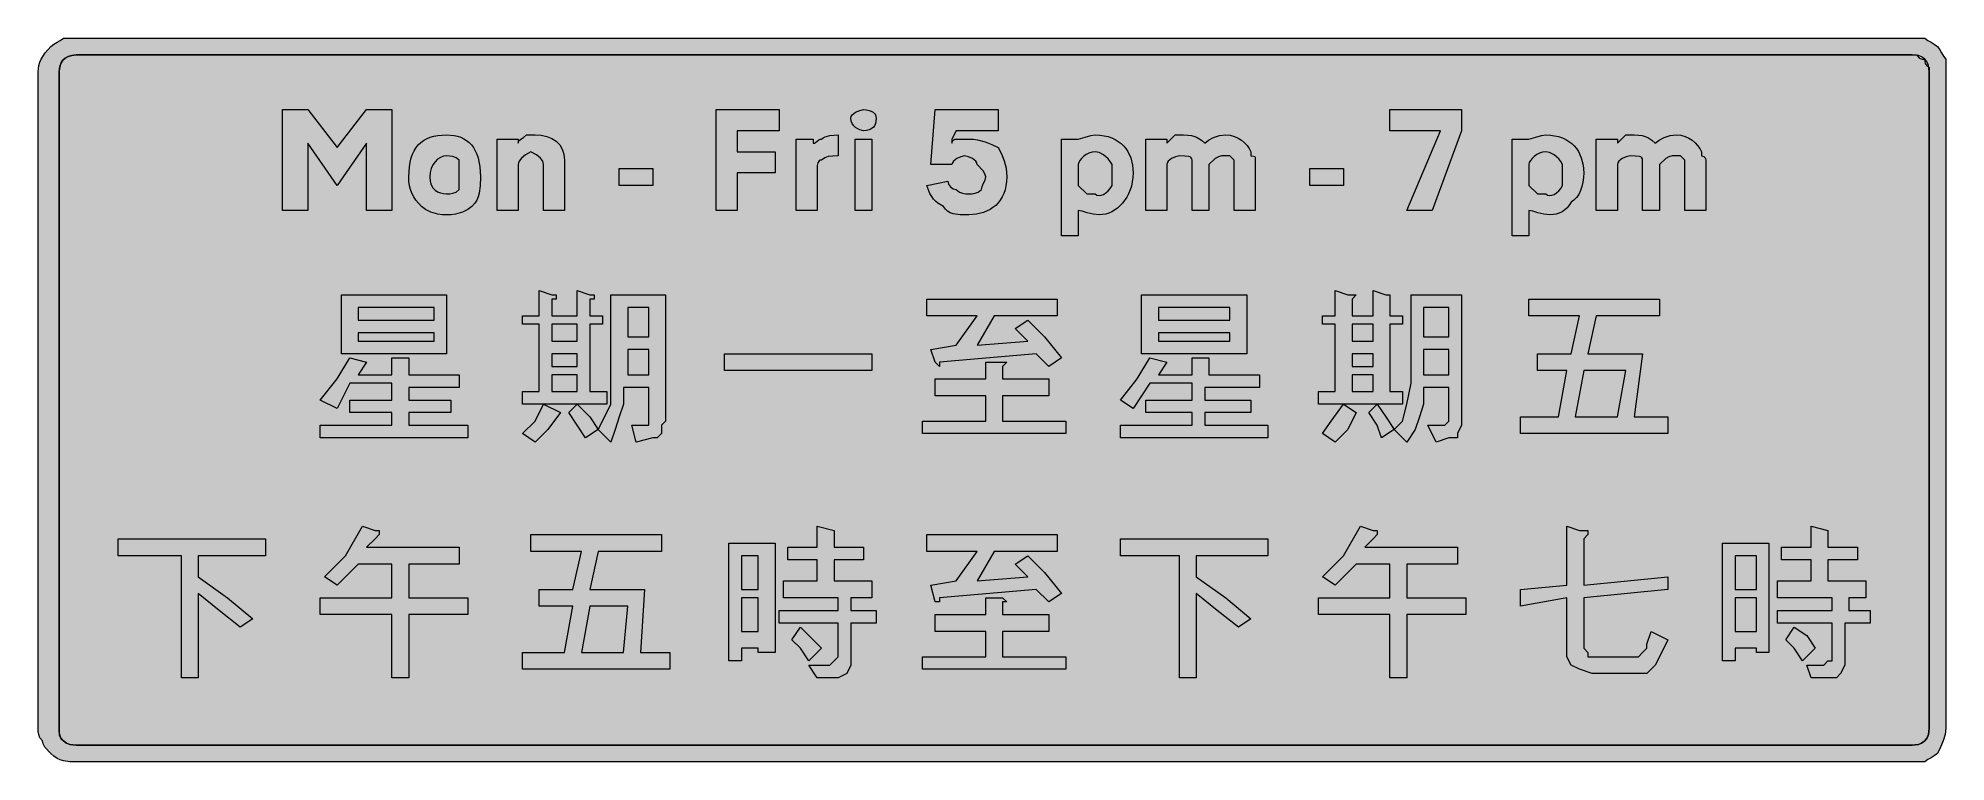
# Model space of a CAD drawing. Header units: metres. Extents: x 11 to 555, y 28 to 234.
import ezdxf

# ---------------------------------------------------------------- set-up
doc = ezdxf.new("R2010")
doc.units = ezdxf.units.M
for name, color, linetype, true_color in [('FILL_BLACK_000000', 7, 'Continuous', 0x000000), ('FILL_WHITE_FFFFFF', 7, 'Continuous', 0xffffff), ('STROKE_BLACK_000000', 7, 'Continuous', 0x000000)]:
    doc.layers.add(name, color=color, linetype=linetype, true_color=true_color)

msp = doc.modelspace()

# ---------------------------------------------------------------- hatches: boundary and pattern name
at = {"layer": 'FILL_BLACK_000000', "true_color": 0x000000}
h = msp.add_hatch(color=7, dxfattribs=at)
h.dxf.hatch_style = 1
h.paths.add_polyline_path([(548.67, 234), (549.57, 233.29), (550.47, 232.8), (551.37, 232.31), (552.27, 231.6), (552.98, 230.7), (553.47, 229.8), (553.96, 228.9), (554.67, 228), (554.67, 224.4), (554.67, 37.2), (554.46, 35.4), (553.92, 33.6), (553.15, 31.8), (552.27, 30), (551.37, 29.29), (550.47, 28.8), (549.57, 28.31), (548.67, 27.6), (545.07, 27.6), (21.87, 27.6), (20.07, 27.64), (18.27, 27.9), (17.37, 28.19), (16.47, 28.61), (15.57, 29.21), (14.67, 30), (13.02, 31.8), (12.48, 32.7), (12.27, 33.6), (11.58, 34.5), (11.22, 35.4), (11.09, 36.3), (11.07, 37.2), (11.07, 224.4), (11.13, 225.3), (11.3, 226.2), (11.58, 227.1), (11.97, 228), (13.1, 229.8), (14.67, 231.6), (15.57, 232.31), (16.47, 232.8), (17.37, 233.29), (18.27, 234), (21.87, 234), (545.07, 234), (548.67, 234)])
h.paths.add_polyline_path([(19.6, 228.79), (18.77, 228.31), (18.12, 227.7), (17.64, 226.97), (17.31, 226.16), (17.13, 225.3), (17.07, 224.4), (17.07, 37.2), (17.07, 36), (17.09, 35.29), (17.22, 34.8), (17.58, 34.31), (18.27, 33.6), (19.17, 32.91), (20.07, 32.55), (20.97, 32.42), (21.87, 32.4), (545.07, 32.4), (545.97, 32.42), (546.87, 32.55), (547.77, 32.91), (548.67, 33.6), (549.36, 34.5), (549.72, 35.4), (549.85, 36.3), (549.87, 37.2), (549.87, 224.4), (549.85, 225.3), (549.72, 226.2), (549.36, 227.1), (548.67, 228), (547.77, 228.69), (546.87, 229.05), (545.97, 229.18), (545.07, 229.2), (21.87, 229.2), (20.63, 229.09), (19.6, 228.79)], flags=16)
h = msp.add_hatch(color=7, dxfattribs=at)
h.dxf.hatch_style = 1
h.paths.add_polyline_path([(87.87, 204), (87.87, 184.8), (80.67, 184.8), (80.67, 213.6), (87.87, 213.6), (96.27, 202.8), (104.67, 213.6), (111.87, 213.6), (111.87, 184.8), (104.67, 184.8), (104.67, 204), (96.27, 192), (87.87, 204)])
h = msp.add_hatch(color=7, dxfattribs=at)
h.dxf.hatch_style = 1
h.paths.add_polyline_path([(210.27, 184.8), (204.27, 184.8), (204.27, 213.6), (222.27, 213.6), (222.27, 207.6), (210.27, 207.6), (210.27, 201.6), (221.07, 201.6), (221.07, 195.6), (210.27, 195.6), (210.27, 184.8)])
h = msp.add_hatch(color=7, dxfattribs=at)
h.dxf.hatch_style = 1
h.paths.add_polyline_path([(249.81, 210.36), (249.65, 209.63), (249.36, 209.01), (248.97, 208.5), (248.46, 208.11), (247.85, 207.83), (247.11, 207.66), (246.27, 207.6), (245.2, 207.83), (244.6, 208.11), (244.02, 208.5), (243.49, 209.01), (243.06, 209.63), (242.78, 210.36), (242.67, 211.2), (242.78, 211.65), (243.06, 212.08), (244.02, 212.85), (245.2, 213.39), (246.27, 213.6), (247.11, 213.55), (247.85, 213.39), (248.46, 213.16), (248.97, 212.85), (249.36, 212.49), (249.65, 212.08), (249.81, 211.65), (249.87, 211.2), (249.81, 210.36)])
h = msp.add_hatch(color=7, dxfattribs=at)
h.dxf.hatch_style = 1
h.paths.add_polyline_path([(277.17, 189.62), (278.07, 189.75), (278.97, 190.11), (279.87, 190.8), (280.06, 191.7), (280.47, 192.6), (280.88, 193.5), (281.07, 194.4), (280.86, 195.3), (280.32, 196.2), (278.67, 198), (278.56, 198.45), (278.28, 198.88), (277.32, 199.65), (276.14, 200.19), (275.07, 200.4), (274, 200.19), (272.82, 199.65), (271.86, 198.88), (271.58, 198.45), (271.47, 198), (265.47, 198), (266.67, 213.6), (284.67, 213.6), (284.67, 207.6), (272.67, 207.6), (271.47, 205.2), (271.47, 204), (271.62, 204.6), (271.98, 205.01), (272.27, 205.15), (272.67, 205.2), (273.87, 205.2), (276.27, 205.2), (277.57, 205.15), (278.76, 204.99), (280.92, 204.45), (282.85, 203.68), (284.67, 202.8), (285.55, 200.98), (286.32, 199.05), (286.86, 196.89), (287.02, 195.7), (287.07, 194.4), (287.01, 193.09), (286.85, 191.87), (286.59, 190.73), (286.23, 189.68), (285.77, 188.7), (285.23, 187.82), (284.62, 187.02), (283.92, 186.3), (283.15, 185.67), (282.32, 185.12), (280.49, 184.28), (278.46, 183.77), (276.27, 183.6), (273.8, 183.64), (271.77, 183.9), (270.93, 184.19), (270.2, 184.61), (269.58, 185.21), (269.07, 186), (267.48, 186.94), (266.81, 187.48), (266.22, 188.1), (265.68, 188.84), (265.19, 189.71), (264.27, 192), (270.27, 193.2), (270.48, 192.32), (271.02, 191.55), (271.79, 191.01), (272.67, 190.8), (273.57, 190.11), (274.47, 189.75), (275.37, 189.62), (276.27, 189.6), (277.17, 189.62)])
h = msp.add_hatch(color=7, dxfattribs=at)
h.dxf.hatch_style = 1
h.paths.add_polyline_path([(410.67, 207.6), (396.27, 207.6), (396.27, 213.6), (416.67, 213.6), (416.67, 207.6), (408.27, 184.8), (401.07, 184.8), (410.67, 207.6)])
h = msp.add_hatch(color=7, dxfattribs=at)
h.dxf.hatch_style = 1
h.paths.add_polyline_path([(136.77, 189.75), (136.48, 188.76), (136.06, 187.82), (135.46, 186.9), (134.67, 186), (133.55, 185.12), (131.97, 184.35), (129.95, 183.81), (128.76, 183.65), (127.47, 183.6), (126.18, 183.65), (125, 183.81), (122.97, 184.35), (121.4, 185.12), (120.27, 186), (118.7, 187.82), (118.08, 188.76), (117.57, 189.75), (117.18, 190.79), (116.9, 191.91), (116.73, 193.1), (116.67, 194.4), (116.84, 197.33), (117.05, 198.63), (117.35, 199.82), (117.72, 200.91), (118.19, 201.89), (118.74, 202.77), (119.37, 203.55), (120.09, 204.23), (120.89, 204.82), (121.77, 205.31), (122.75, 205.71), (123.8, 206.01), (124.94, 206.23), (127.47, 206.4), (129.61, 206.23), (130.58, 206.01), (131.5, 205.71), (132.36, 205.31), (133.14, 204.82), (133.87, 204.23), (134.52, 203.55), (135.1, 202.77), (135.61, 201.89), (136.05, 200.91), (136.41, 199.82), (136.9, 197.33), (137.07, 194.4), (137.03, 191.91), (136.77, 189.75)])
h.paths.add_polyline_path([(130.17, 199.89), (129.27, 200.25), (128.37, 200.38), (127.47, 200.4), (126.57, 200.29), (125.71, 199.97), (124.9, 199.45), (124.17, 198.75), (123.56, 197.88), (123.08, 196.86), (122.78, 195.69), (122.67, 194.4), (122.78, 193.16), (123.08, 192.13), (123.56, 191.3), (124.17, 190.65), (124.9, 190.17), (125.71, 189.84), (126.57, 189.66), (127.47, 189.6), (128.37, 189.62), (129.27, 189.75), (130.17, 190.11), (131.07, 190.8), (131.07, 194.4), (131.07, 199.2), (130.17, 199.89)], flags=16)
h = msp.add_hatch(color=7, dxfattribs=at)
h.dxf.hatch_style = 1
h.paths.add_polyline_path([(155.07, 184.8), (155.07, 196.8), (155.07, 198), (155.01, 198.45), (154.85, 198.9), (154.17, 199.8), (153.05, 200.7), (151.47, 201.6), (149.9, 200.7), (148.77, 199.8), (148.1, 198.9), (147.93, 198.45), (147.87, 198), (147.87, 184.8), (141.87, 184.8), (141.87, 205.2), (147.87, 205.2), (147.87, 204), (147.92, 204.4), (148.08, 204.71), (148.62, 205.2), (149.39, 205.69), (150.27, 206.4), (152.67, 206.4), (154.41, 206.29), (156.01, 205.95), (157.44, 205.39), (158.67, 204.6), (159.68, 203.59), (160.43, 202.35), (160.91, 200.89), (161.07, 199.2), (161.07, 184.8), (155.07, 184.8)])
h = msp.add_hatch(color=7, dxfattribs=at)
h.dxf.hatch_style = 1
h.paths.add_polyline_path([(227.07, 205.2), (231.87, 205.2), (231.87, 204), (232.27, 204.05), (232.58, 204.19), (233.07, 204.6), (233.56, 205.01), (233.87, 205.15), (234.27, 205.2), (234.77, 205.6), (235.36, 205.89), (236.67, 206.25), (239.07, 206.4), (239.07, 200.4), (237.48, 200.38), (236.22, 200.25), (235.19, 199.89), (234.27, 199.2), (233.87, 199.15), (233.58, 198.99), (233.22, 198.45), (233.09, 197.68), (233.07, 196.8), (233.07, 184.8), (227.07, 184.8), (227.07, 205.2)])
h = msp.add_hatch(color=7, dxfattribs=at)
h.dxf.hatch_style = 1
h.paths.add_polyline_path([(243.87, 184.8), (243.87, 205.2), (248.67, 205.2), (248.67, 184.8), (243.87, 184.8)])
h = msp.add_hatch(color=7, dxfattribs=at)
h.dxf.hatch_style = 1
h.paths.add_polyline_path([(322.85, 193.02), (322.6, 191.82), (322.25, 190.69), (321.81, 189.63), (321.3, 188.64), (320.07, 186.9), (318.62, 185.5), (317, 184.46), (316.14, 184.09), (315.26, 183.82), (314.37, 183.66), (313.47, 183.6), (311.69, 183.79), (310.02, 184.2), (308.58, 184.61), (307.47, 184.8), (307.47, 177.6), (302.67, 177.6), (302.67, 205.2), (307.47, 205.2), (309.42, 205.8), (311.01, 206.21), (312.27, 206.4), (313.58, 206.34), (314.8, 206.18), (315.94, 205.92), (317, 205.56), (317.97, 205.1), (318.85, 204.56), (319.65, 203.95), (320.37, 203.25), (321, 202.48), (321.55, 201.65), (322.4, 199.82), (322.9, 197.79), (323.07, 195.6), (323.01, 194.28), (322.85, 193.02)])
h.paths.add_polyline_path([(313.36, 189.13), (314, 189.2), (314.67, 189.45), (315.34, 189.87), (315.98, 190.44), (316.57, 191.16), (317.07, 192), (317.07, 193.2), (317.07, 196.8), (317.07, 198), (316.57, 198.84), (315.98, 199.58), (315.34, 200.19), (314.67, 200.7), (313.36, 201.38), (312.27, 201.6), (311.37, 201.49), (310.51, 201.21), (309.7, 200.78), (308.97, 200.25), (308.36, 199.67), (307.88, 199.07), (307.58, 198.5), (307.47, 198), (307.47, 192), (309.87, 189.6), (312.27, 189.6), (312.77, 189.26), (313.36, 189.13)], flags=16)
h = msp.add_hatch(color=7, dxfattribs=at)
h.dxf.hatch_style = 1
h.paths.add_polyline_path([(347.37, 200.19), (346.47, 199.65), (344.67, 198), (344.67, 184.8), (339.87, 184.8), (339.87, 199.2), (339.81, 199.6), (339.65, 199.89), (339.36, 200.11), (338.97, 200.25), (337.85, 200.38), (336.27, 200.4), (335.2, 200.19), (334.02, 199.65), (333.06, 198.88), (332.78, 198.45), (332.67, 198), (332.67, 184.8), (326.67, 184.8), (326.67, 205.2), (332.67, 205.2), (332.67, 204), (335.07, 206.4), (337.47, 206.4), (338.71, 206.35), (339.76, 206.19), (340.63, 205.96), (341.37, 205.65), (342.53, 204.88), (343.47, 204), (344.58, 204.88), (346.02, 205.65), (347.69, 206.19), (349.47, 206.4), (350.76, 206.29), (351.95, 205.99), (353.01, 205.51), (353.97, 204.9), (354.81, 204.17), (355.55, 203.36), (356.16, 202.5), (356.67, 201.6), (356.67, 200.4), (357.36, 200.38), (357.72, 200.25), (357.85, 199.89), (357.87, 199.2), (357.87, 184.8), (351.87, 184.8), (351.87, 199.2), (350.67, 200.4), (348.27, 200.4), (347.37, 200.19)])
h = msp.add_hatch(color=7, dxfattribs=at)
h.dxf.hatch_style = 1
h.paths.add_polyline_path([(451.25, 192.94), (450.96, 191.68), (450.57, 190.5), (450.06, 189.44), (449.45, 188.51), (448.71, 187.76), (447.87, 187.2), (447.37, 186.36), (446.76, 185.63), (446.08, 185.01), (445.32, 184.5), (444.51, 184.11), (443.65, 183.83), (442.77, 183.66), (441.87, 183.6), (440.09, 183.79), (438.42, 184.2), (436.98, 184.61), (435.87, 184.8), (435.87, 177.6), (431.07, 177.6), (431.07, 205.2), (435.87, 205.2), (437.82, 205.8), (439.41, 206.21), (440.67, 206.4), (441.98, 206.34), (443.2, 206.18), (444.34, 205.92), (445.4, 205.56), (446.37, 205.1), (447.25, 204.56), (448.05, 203.95), (448.77, 203.25), (449.4, 202.48), (449.95, 201.65), (450.8, 199.82), (451.3, 197.79), (451.47, 195.6), (451.41, 194.25), (451.25, 192.94)])
h.paths.add_polyline_path([(441.76, 189.13), (442.4, 189.2), (443.07, 189.45), (443.74, 189.87), (444.38, 190.44), (444.97, 191.16), (445.47, 192), (445.47, 193.2), (445.47, 196.8), (445.47, 198), (444.97, 198.84), (444.38, 199.58), (443.74, 200.19), (443.07, 200.7), (441.76, 201.38), (440.67, 201.6), (439.77, 201.49), (438.91, 201.21), (438.1, 200.78), (437.37, 200.25), (436.76, 199.67), (436.28, 199.07), (435.98, 198.5), (435.87, 198), (435.87, 192), (438.27, 189.6), (440.67, 189.6), (441.17, 189.26), (441.76, 189.13)], flags=16)
h = msp.add_hatch(color=7, dxfattribs=at)
h.dxf.hatch_style = 1
h.paths.add_polyline_path([(475.77, 200.19), (474.87, 199.65), (473.07, 198), (473.07, 184.8), (468.27, 184.8), (468.27, 199.2), (468.21, 199.6), (468.05, 199.89), (467.76, 200.11), (467.37, 200.25), (466.25, 200.38), (464.67, 200.4), (463.6, 200.19), (462.42, 199.65), (461.46, 198.88), (461.18, 198.45), (461.07, 198), (461.07, 184.8), (455.07, 184.8), (455.07, 205.2), (461.07, 205.2), (461.07, 204), (463.47, 206.4), (465.87, 206.4), (467.11, 206.35), (468.16, 206.19), (469.03, 205.96), (469.77, 205.65), (470.93, 204.88), (471.87, 204), (472.98, 204.88), (474.42, 205.65), (476.09, 206.19), (477.87, 206.4), (479.16, 206.29), (480.35, 205.99), (481.41, 205.51), (482.37, 204.9), (483.21, 204.17), (483.95, 203.36), (484.56, 202.5), (485.07, 201.6), (485.07, 200.4), (485.67, 200.25), (486.08, 199.89), (486.22, 199.6), (486.27, 199.2), (486.27, 184.8), (480.27, 184.8), (480.27, 199.2), (479.07, 200.4), (476.67, 200.4), (475.77, 200.19)])
h = msp.add_hatch(color=7, dxfattribs=at)
h.dxf.hatch_style = 1
h.paths.add_polyline_path([(186.27, 192), (176.67, 192), (176.67, 196.8), (186.27, 196.8), (186.27, 192)])
h = msp.add_hatch(color=7, dxfattribs=at)
h.dxf.hatch_style = 1
h.paths.add_polyline_path([(383.07, 192), (373.47, 192), (373.47, 196.8), (383.07, 196.8), (383.07, 192)])
h = msp.add_hatch(color=7, dxfattribs=at)
h.dxf.hatch_style = 1
h.paths.add_polyline_path([(97.47, 160.8), (127.47, 160.8), (127.47, 144), (97.47, 144), (97.47, 160.8)])
h.paths.add_polyline_path([(102.27, 157.2), (102.27, 153.6), (123.87, 153.6), (123.87, 157.2), (102.27, 157.2)], flags=16)
h.paths.add_polyline_path([(123.87, 150), (102.27, 150), (102.27, 147.6), (123.87, 147.6), (123.87, 150)], flags=16)
h = msp.add_hatch(color=7, dxfattribs=at)
h.dxf.hatch_style = 1
h.paths.add_polyline_path([(158.67, 160.8), (158.67, 159.6), (157.47, 159.6), (157.47, 154.8), (164.67, 154.8), (164.67, 162), (168.27, 160.8), (169.47, 160.8), (169.47, 159.6), (168.27, 159.6), (168.27, 154.8), (171.87, 154.8), (171.87, 152.4), (168.27, 152.4), (168.27, 133.2), (173.07, 133.2), (173.07, 129.6), (149.07, 129.6), (149.07, 133.2), (153.87, 133.2), (153.87, 152.4), (149.07, 152.4), (149.07, 154.8), (153.87, 154.8), (153.87, 162), (157.47, 160.8), (158.67, 160.8)])
h.paths.add_polyline_path([(157.47, 140.4), (164.67, 140.4), (164.67, 144), (157.47, 144), (157.47, 140.4)], flags=16)
h.paths.add_polyline_path([(157.47, 138), (157.47, 133.2), (164.67, 133.2), (164.67, 138), (157.47, 138)], flags=16)
h.paths.add_polyline_path([(164.67, 152.4), (157.47, 152.4), (157.47, 147.6), (164.67, 147.6), (164.67, 152.4)], flags=16)
h = msp.add_hatch(color=7, dxfattribs=at)
h.dxf.hatch_style = 1
h.paths.add_polyline_path([(188.67, 123.6), (188.67, 121.2), (187.47, 120), (186.27, 120), (181.47, 118.8), (180.27, 123.6), (182.67, 123.6), (185.07, 123.6), (185.07, 124.8), (185.07, 134.4), (177.87, 134.4), (177.87, 129.6), (176.67, 126), (175.47, 122.4), (174.27, 118.8), (170.67, 122.4), (171.87, 124.8), (174.27, 129.6), (174.27, 135.6), (174.27, 141.6), (174.27, 160.8), (189.87, 160.8), (189.87, 124.8), (188.67, 123.6)])
h.paths.add_polyline_path([(179.07, 145.2), (179.07, 138), (185.07, 138), (185.07, 145.2), (179.07, 145.2)], flags=16)
h.paths.add_polyline_path([(185.07, 157.2), (179.07, 157.2), (179.07, 148.8), (185.07, 148.8), (185.07, 157.2)], flags=16)
h = msp.add_hatch(color=7, dxfattribs=at)
h.dxf.hatch_style = 1
h.paths.add_polyline_path([(264.27, 159.6), (301.47, 159.6), (301.47, 154.8), (283.47, 154.8), (278.67, 146.4), (293.07, 147.6), (289.47, 151.2), (293.07, 153.6), (297.87, 148.8), (302.67, 142.8), (299.07, 140.4), (295.47, 144), (267.87, 141.6), (267.87, 140.4), (266.67, 141.6), (265.47, 145.2), (272.67, 146.4), (278.67, 154.8), (264.27, 154.8), (264.27, 159.6)])
h = msp.add_hatch(color=7, dxfattribs=at)
h.dxf.hatch_style = 1
h.paths.add_polyline_path([(325.47, 160.8), (355.47, 160.8), (355.47, 144), (325.47, 144), (325.47, 160.8)])
h.paths.add_polyline_path([(330.27, 157.2), (330.27, 153.6), (350.67, 153.6), (350.67, 157.2), (330.27, 157.2)], flags=16)
h.paths.add_polyline_path([(350.67, 150), (330.27, 150), (330.27, 147.6), (350.67, 147.6), (350.67, 150)], flags=16)
h = msp.add_hatch(color=7, dxfattribs=at)
h.dxf.hatch_style = 1
h.paths.add_polyline_path([(385.47, 160.8), (386.67, 160.8), (385.47, 159.6), (385.47, 154.8), (391.47, 154.8), (391.47, 162), (395.07, 160.8), (396.27, 160.8), (396.27, 159.6), (396.27, 154.8), (399.87, 154.8), (399.87, 152.4), (396.27, 152.4), (396.27, 133.2), (399.87, 133.2), (399.87, 129.6), (375.87, 129.6), (375.87, 133.2), (380.67, 133.2), (380.67, 152.4), (377.07, 152.4), (377.07, 154.8), (380.67, 154.8), (380.67, 162), (384.27, 160.8), (385.47, 160.8)])
h.paths.add_polyline_path([(385.47, 140.4), (391.47, 140.4), (391.47, 144), (385.47, 144), (385.47, 140.4)], flags=16)
h.paths.add_polyline_path([(385.47, 138), (385.47, 133.2), (391.47, 133.2), (391.47, 138), (385.47, 138)], flags=16)
h.paths.add_polyline_path([(391.47, 152.4), (385.47, 152.4), (385.47, 147.6), (391.47, 147.6), (391.47, 152.4)], flags=16)
h = msp.add_hatch(color=7, dxfattribs=at)
h.dxf.hatch_style = 1
h.paths.add_polyline_path([(416.67, 123.6), (415.47, 121.2), (415.47, 120), (413.07, 120), (409.47, 118.8), (407.07, 123.6), (410.67, 123.6), (411.87, 123.6), (413.07, 124.8), (413.07, 134.4), (405.87, 134.4), (405.87, 129.6), (404.67, 126), (403.47, 122.4), (401.07, 118.8), (397.47, 122.4), (399.87, 124.8), (401.07, 129.6), (402.27, 135.6), (402.27, 141.6), (402.27, 160.8), (416.67, 160.8), (416.67, 124.8), (416.67, 123.6)])
h.paths.add_polyline_path([(405.87, 145.2), (405.87, 138), (413.07, 138), (413.07, 145.2), (405.87, 145.2)], flags=16)
h.paths.add_polyline_path([(413.07, 157.2), (405.87, 157.2), (405.87, 148.8), (413.07, 148.8), (413.07, 157.2)], flags=16)
h = msp.add_hatch(color=7, dxfattribs=at)
h.dxf.hatch_style = 1
h.paths.add_polyline_path([(473.07, 154.8), (455.07, 154.8), (452.67, 144), (468.27, 144), (465.87, 126), (475.47, 126), (475.47, 121.2), (433.47, 121.2), (433.47, 126), (444.27, 126), (446.67, 139.2), (438.27, 139.2), (438.27, 144), (447.87, 144), (450.27, 154.8), (435.87, 154.8), (435.87, 159.6), (473.07, 159.6), (473.07, 154.8)])
h.paths.add_polyline_path([(463.47, 139.2), (451.47, 139.2), (449.07, 126), (461.07, 126), (463.47, 139.2)], flags=16)
h = msp.add_hatch(color=7, dxfattribs=at)
h.dxf.hatch_style = 1
h.paths.add_polyline_path([(102.27, 138), (111.87, 138), (111.87, 142.8), (115.47, 142.8), (116.67, 142.8), (116.67, 141.6), (116.67, 140.4), (116.67, 138), (131.07, 138), (131.07, 134.4), (116.67, 134.4), (116.67, 130.8), (128.67, 130.8), (128.67, 127.2), (116.67, 127.2), (116.67, 123.6), (133.47, 123.6), (133.47, 120), (91.47, 120), (91.47, 123.6), (111.87, 123.6), (111.87, 127.2), (99.87, 127.2), (99.87, 130.8), (111.87, 130.8), (111.87, 135.6), (99.87, 135.6), (96.27, 128.4), (91.47, 130.8), (96.27, 136.8), (99.87, 142.8), (104.67, 141.6), (102.27, 138)])
h = msp.add_hatch(color=7, dxfattribs=at)
h.dxf.hatch_style = 1
h.paths.add_polyline_path([(248.67, 144), (248.67, 139.2), (206.67, 139.2), (206.67, 144), (248.67, 144)])
h = msp.add_hatch(color=7, dxfattribs=at)
h.dxf.hatch_style = 1
h.paths.add_polyline_path([(263.07, 124.8), (281.07, 124.8), (281.07, 132), (266.67, 132), (266.67, 136.8), (281.07, 136.8), (281.07, 141.6), (284.67, 141.6), (285.87, 141.6), (287.07, 141.6), (285.87, 140.4), (285.87, 136.8), (299.07, 136.8), (299.07, 132), (285.87, 132), (285.87, 124.8), (303.87, 124.8), (303.87, 121.2), (263.07, 121.2), (263.07, 124.8)])
h = msp.add_hatch(color=7, dxfattribs=at)
h.dxf.hatch_style = 1
h.paths.add_polyline_path([(330.27, 138), (339.87, 138), (339.87, 142.8), (343.47, 142.8), (344.67, 142.8), (344.67, 141.6), (344.67, 140.4), (344.67, 138), (359.07, 138), (359.07, 134.4), (343.47, 134.4), (343.47, 130.8), (356.67, 130.8), (356.67, 127.2), (343.47, 127.2), (343.47, 123.6), (361.47, 123.6), (361.47, 120), (319.47, 120), (319.47, 123.6), (339.87, 123.6), (339.87, 127.2), (326.67, 127.2), (326.67, 130.8), (339.87, 130.8), (339.87, 135.6), (327.87, 135.6), (323.07, 128.4), (319.47, 130.8), (324.27, 136.8), (327.87, 142.8), (332.67, 141.6), (330.27, 138)])
h = msp.add_hatch(color=7, dxfattribs=at)
h.dxf.hatch_style = 1
h.paths.add_polyline_path([(152.67, 124.8), (155.07, 129.6), (159.87, 127.2), (156.27, 122.4), (152.67, 118.8), (149.07, 121.2), (152.67, 124.8)])
h = msp.add_hatch(color=7, dxfattribs=at)
h.dxf.hatch_style = 1
h.paths.add_polyline_path([(168.27, 126), (170.67, 122.4), (167.07, 120), (164.67, 123.6), (162.27, 127.2), (164.67, 129.6), (168.27, 126)])
h = msp.add_hatch(color=7, dxfattribs=at)
h.dxf.hatch_style = 1
h.paths.add_polyline_path([(379.47, 124.8), (383.07, 129.6), (386.67, 127.2), (384.27, 122.4), (380.67, 118.8), (377.07, 121.2), (379.47, 124.8)])
h = msp.add_hatch(color=7, dxfattribs=at)
h.dxf.hatch_style = 1
h.paths.add_polyline_path([(395.07, 126), (397.47, 122.4), (393.87, 120), (392.67, 123.6), (390.27, 127.2), (392.67, 129.6), (395.07, 126)])
h = msp.add_hatch(color=7, dxfattribs=at)
h.dxf.hatch_style = 1
h.paths.add_polyline_path([(98.67, 86.4), (103.47, 94.8), (107.07, 93.6), (108.27, 93.6), (108.27, 92.4), (107.07, 91.2), (104.67, 88.8), (131.07, 88.8), (131.07, 84), (116.67, 84), (116.67, 74.4), (133.47, 74.4), (133.47, 69.6), (116.67, 69.6), (116.67, 51.6), (111.87, 51.6), (111.87, 69.6), (91.47, 69.6), (91.47, 74.4), (111.87, 74.4), (111.87, 84), (102.27, 84), (96.27, 78), (92.67, 80.4), (98.67, 86.4)])
h = msp.add_hatch(color=7, dxfattribs=at)
h.dxf.hatch_style = 1
h.paths.add_polyline_path([(233.07, 85.2), (224.67, 85.2), (224.67, 88.8), (233.07, 88.8), (233.07, 94.8), (237.87, 93.6), (237.87, 92.4), (237.87, 88.8), (246.27, 88.8), (246.27, 85.2), (237.87, 85.2), (237.87, 79.2), (248.67, 79.2), (248.67, 74.4), (242.67, 74.4), (242.67, 70.8), (249.87, 70.8), (249.87, 67.2), (242.67, 67.2), (242.67, 56.4), (242.67, 55.2), (241.47, 52.8), (239.07, 51.6), (236.67, 51.6), (233.07, 51.6), (230.67, 55.2), (236.67, 55.2), (237.87, 56.4), (239.07, 57.6), (239.07, 58.8), (239.07, 67.2), (222.27, 67.2), (222.27, 70.8), (239.07, 70.8), (239.07, 74.4), (223.47, 74.4), (223.47, 79.2), (233.07, 79.2), (233.07, 85.2)])
h = msp.add_hatch(color=7, dxfattribs=at)
h.dxf.hatch_style = 1
h.paths.add_polyline_path([(383.07, 86.4), (387.87, 94.8), (391.47, 93.6), (392.67, 93.6), (392.67, 92.4), (391.47, 91.2), (389.07, 88.8), (415.47, 88.8), (415.47, 84), (401.07, 84), (401.07, 74.4), (417.87, 74.4), (417.87, 69.6), (401.07, 69.6), (401.07, 51.6), (396.27, 51.6), (396.27, 69.6), (375.87, 69.6), (375.87, 74.4), (396.27, 74.4), (396.27, 84), (386.67, 84), (380.67, 78), (377.07, 80.4), (383.07, 86.4)])
h = msp.add_hatch(color=7, dxfattribs=at)
h.dxf.hatch_style = 1
h.paths.add_polyline_path([(452.67, 93.6), (452.67, 92.4), (451.47, 91.2), (451.47, 78), (475.47, 80.4), (475.47, 76.8), (451.47, 74.4), (451.47, 61.2), (451.47, 60), (452.67, 58.8), (452.67, 57.6), (453.87, 57.6), (464.67, 57.6), (467.07, 57.6), (468.27, 58.8), (469.47, 60), (469.47, 61.2), (470.67, 64.8), (475.47, 62.4), (473.07, 57.6), (471.87, 55.2), (470.67, 54), (469.47, 52.8), (465.87, 52.8), (453.87, 52.8), (450.27, 54), (447.87, 55.2), (446.67, 57.6), (446.67, 60), (446.67, 74.4), (433.47, 72), (433.47, 76.8), (446.67, 78), (446.67, 94.8), (450.27, 93.6), (452.67, 93.6)])
h = msp.add_hatch(color=7, dxfattribs=at)
h.dxf.hatch_style = 1
h.paths.add_polyline_path([(521.07, 88.8), (529.47, 88.8), (529.47, 85.2), (521.07, 85.2), (521.07, 79.2), (531.87, 79.2), (531.87, 74.4), (527.07, 74.4), (527.07, 70.8), (533.07, 70.8), (533.07, 67.2), (525.87, 67.2), (525.87, 56.4), (525.87, 55.2), (524.67, 52.8), (523.47, 51.6), (519.87, 51.6), (516.27, 51.6), (515.07, 55.2), (519.87, 55.2), (521.07, 56.4), (522.27, 56.4), (522.27, 57.6), (522.27, 58.8), (522.27, 67.2), (506.67, 67.2), (506.67, 70.8), (522.27, 70.8), (522.27, 74.4), (506.67, 74.4), (506.67, 79.2), (516.27, 79.2), (516.27, 85.2), (507.87, 85.2), (507.87, 88.8), (516.27, 88.8), (516.27, 94.8), (521.07, 93.6), (521.07, 92.4), (521.07, 88.8)])
h = msp.add_hatch(color=7, dxfattribs=at)
h.dxf.hatch_style = 1
h.paths.add_polyline_path([(75.87, 91.2), (75.87, 86.4), (56.67, 86.4), (56.67, 80.4), (65.07, 74.4), (72.27, 68.4), (68.67, 66), (62.67, 70.8), (56.67, 75.6), (56.67, 51.6), (51.87, 51.6), (51.87, 86.4), (33.87, 86.4), (33.87, 91.2), (75.87, 91.2)])
h = msp.add_hatch(color=7, dxfattribs=at)
h.dxf.hatch_style = 1
h.paths.add_polyline_path([(188.67, 87.6), (170.67, 87.6), (168.27, 76.8), (183.87, 76.8), (182.67, 58.8), (191.07, 58.8), (191.07, 54), (149.07, 54), (149.07, 58.8), (161.07, 58.8), (163.47, 72), (153.87, 72), (153.87, 76.8), (163.47, 76.8), (165.87, 87.6), (151.47, 87.6), (151.47, 92.4), (188.67, 92.4), (188.67, 87.6)])
h.paths.add_polyline_path([(179.07, 72), (168.27, 72), (165.87, 58.8), (177.87, 58.8), (179.07, 72)], flags=16)
h = msp.add_hatch(color=7, dxfattribs=at)
h.dxf.hatch_style = 1
h.paths.add_polyline_path([(216.27, 58.8), (216.27, 60), (211.47, 60), (211.47, 56.4), (207.87, 56.4), (207.87, 58.8), (207.87, 90), (221.07, 90), (221.07, 58.8), (216.27, 58.8)])
h.paths.add_polyline_path([(211.47, 86.4), (211.47, 76.8), (216.27, 76.8), (216.27, 86.4), (211.47, 86.4)], flags=16)
h.paths.add_polyline_path([(216.27, 74.4), (211.47, 74.4), (211.47, 64.8), (216.27, 64.8), (216.27, 74.4)], flags=16)
h = msp.add_hatch(color=7, dxfattribs=at)
h.dxf.hatch_style = 1
h.paths.add_polyline_path([(264.27, 92.4), (301.47, 92.4), (301.47, 87.6), (283.47, 87.6), (278.67, 79.2), (293.07, 80.4), (289.47, 84), (293.07, 86.4), (297.87, 81.6), (302.67, 75.6), (299.07, 73.2), (295.47, 76.8), (267.87, 74.4), (267.87, 73.2), (266.67, 73.2), (265.47, 78), (272.67, 79.2), (278.67, 87.6), (264.27, 87.6), (264.27, 92.4)])
h = msp.add_hatch(color=7, dxfattribs=at)
h.dxf.hatch_style = 1
h.paths.add_polyline_path([(361.47, 91.2), (361.47, 86.4), (341.07, 86.4), (341.07, 80.4), (349.47, 74.4), (356.67, 68.4), (353.07, 66), (347.07, 70.8), (341.07, 75.6), (341.07, 51.6), (336.27, 51.6), (336.27, 86.4), (319.47, 86.4), (319.47, 91.2), (361.47, 91.2)])
h = msp.add_hatch(color=7, dxfattribs=at)
h.dxf.hatch_style = 1
h.paths.add_polyline_path([(500.67, 58.8), (500.67, 60), (494.67, 60), (494.67, 56.4), (491.07, 56.4), (491.07, 58.8), (491.07, 90), (504.27, 90), (504.27, 58.8), (500.67, 58.8)])
h.paths.add_polyline_path([(494.67, 86.4), (494.67, 76.8), (500.67, 76.8), (500.67, 86.4), (494.67, 86.4)], flags=16)
h.paths.add_polyline_path([(500.67, 74.4), (494.67, 74.4), (494.67, 64.8), (500.67, 64.8), (500.67, 74.4)], flags=16)
h = msp.add_hatch(color=7, dxfattribs=at)
h.dxf.hatch_style = 1
h.paths.add_polyline_path([(263.07, 57.6), (281.07, 57.6), (281.07, 64.8), (266.67, 64.8), (266.67, 69.6), (281.07, 69.6), (281.07, 74.4), (284.67, 74.4), (285.87, 74.4), (287.07, 73.2), (285.87, 73.2), (285.87, 69.6), (299.07, 69.6), (299.07, 64.8), (285.87, 64.8), (285.87, 57.6), (303.87, 57.6), (303.87, 54), (263.07, 54), (263.07, 57.6)])
h = msp.add_hatch(color=7, dxfattribs=at)
h.dxf.hatch_style = 1
h.paths.add_polyline_path([(230.67, 63.6), (234.27, 60), (230.67, 56.4), (228.27, 60), (225.87, 62.4), (228.27, 66), (230.67, 63.6)])
h = msp.add_hatch(color=7, dxfattribs=at)
h.dxf.hatch_style = 1
h.paths.add_polyline_path([(515.07, 63.6), (517.47, 60), (513.87, 56.4), (511.47, 60), (509.07, 62.4), (511.47, 66), (515.07, 63.6)])
at = {"layer": 'FILL_WHITE_FFFFFF', "true_color": 0xffffff}
h = msp.add_hatch(color=7, dxfattribs=at)
h.dxf.hatch_style = 1
h.paths.add_polyline_path([(545.07, 229.2), (546.27, 229.2), (546.98, 228.51), (547.47, 228.15), (547.96, 228.02), (548.67, 228), (548.69, 227.29), (548.82, 226.8), (549.18, 226.31), (549.87, 225.6), (549.87, 224.4), (549.87, 37.2), (549.85, 36.3), (549.72, 35.4), (549.36, 34.5), (548.67, 33.6), (547.77, 32.91), (546.87, 32.55), (545.97, 32.42), (545.07, 32.4), (21.87, 32.4), (20.97, 32.42), (20.07, 32.55), (19.17, 32.91), (18.27, 33.6), (17.58, 34.5), (17.22, 35.4), (17.09, 36.3), (17.07, 37.2), (17.07, 224.4), (17.13, 225.3), (17.31, 226.16), (17.64, 226.97), (18.12, 227.7), (18.77, 228.31), (19.6, 228.79), (20.63, 229.09), (21.87, 229.2), (545.07, 229.2)])

# ---------------------------------------------------------------- linework, layer by layer
at = {"layer": 'FILL_BLACK_000000', "lineweight": 0, "true_color": 0x000000}
for points in [[(548.67, 234), (549.57, 233.29), (550.47, 232.8), (551.37, 232.31), (552.27, 231.6), (552.98, 230.7), (553.47, 229.8), (553.96, 228.9), (554.67, 228), (554.67, 224.4), (554.67, 37.2), (554.46, 35.4), (553.92, 33.6), (553.15, 31.8), (552.27, 30), (551.37, 29.29), (550.47, 28.8), (549.57, 28.31), (548.67, 27.6), (545.07, 27.6), (21.87, 27.6), (20.07, 27.64), (18.27, 27.9), (17.37, 28.19), (16.47, 28.61), (15.57, 29.21), (14.67, 30), (13.02, 31.8), (12.48, 32.7), (12.27, 33.6), (11.58, 34.5), (11.22, 35.4), (11.09, 36.3), (11.07, 37.2), (11.07, 224.4), (11.13, 225.3), (11.3, 226.2), (11.58, 227.1), (11.97, 228), (13.1, 229.8), (14.67, 231.6), (15.57, 232.31), (16.47, 232.8), (17.37, 233.29), (18.27, 234), (21.87, 234), (545.07, 234)], [(19.6, 228.79), (18.77, 228.31), (18.12, 227.7), (17.64, 226.97), (17.31, 226.16), (17.13, 225.3), (17.07, 224.4), (17.07, 37.2), (17.07, 36), (17.09, 35.29), (17.22, 34.8), (17.58, 34.31), (18.27, 33.6), (19.17, 32.91), (20.07, 32.55), (20.97, 32.42), (21.87, 32.4), (545.07, 32.4), (545.97, 32.42), (546.87, 32.55), (547.77, 32.91), (548.67, 33.6), (549.36, 34.5), (549.72, 35.4), (549.85, 36.3), (549.87, 37.2), (549.87, 224.4), (549.85, 225.3), (549.72, 226.2), (549.36, 227.1), (548.67, 228), (547.77, 228.69), (546.87, 229.05), (545.97, 229.18), (545.07, 229.2), (21.87, 229.2), (20.63, 229.09)], [(87.87, 204), (87.87, 184.8), (80.67, 184.8), (80.67, 213.6), (87.87, 213.6), (96.27, 202.8), (104.67, 213.6), (111.87, 213.6), (111.87, 184.8), (104.67, 184.8), (104.67, 204), (96.27, 192)], [(210.27, 184.8), (204.27, 184.8), (204.27, 213.6), (222.27, 213.6), (222.27, 207.6), (210.27, 207.6), (210.27, 201.6), (221.07, 201.6), (221.07, 195.6), (210.27, 195.6)], [(249.81, 210.36), (249.65, 209.63), (249.36, 209.01), (248.97, 208.5), (248.46, 208.11), (247.85, 207.83), (247.11, 207.66), (246.27, 207.6), (245.2, 207.83), (244.6, 208.11), (244.02, 208.5), (243.49, 209.01), (243.06, 209.63), (242.78, 210.36), (242.67, 211.2), (242.78, 211.65), (243.06, 212.08), (244.02, 212.85), (245.2, 213.39), (246.27, 213.6), (247.11, 213.55), (247.85, 213.39), (248.46, 213.16), (248.97, 212.85), (249.36, 212.49), (249.65, 212.08), (249.81, 211.65), (249.87, 211.2)], [(277.17, 189.62), (278.07, 189.75), (278.97, 190.11), (279.87, 190.8), (280.06, 191.7), (280.47, 192.6), (280.88, 193.5), (281.07, 194.4), (280.86, 195.3), (280.32, 196.2), (278.67, 198), (278.56, 198.45), (278.28, 198.88), (277.32, 199.65), (276.14, 200.19), (275.07, 200.4), (274, 200.19), (272.82, 199.65), (271.86, 198.88), (271.58, 198.45), (271.47, 198), (265.47, 198), (266.67, 213.6), (284.67, 213.6), (284.67, 207.6), (272.67, 207.6), (271.47, 205.2), (271.47, 204), (271.62, 204.6), (271.98, 205.01), (272.27, 205.15), (272.67, 205.2), (273.87, 205.2), (276.27, 205.2), (277.57, 205.15), (278.76, 204.99), (280.92, 204.45), (282.85, 203.68), (284.67, 202.8), (285.55, 200.98), (286.32, 199.05), (286.86, 196.89), (287.02, 195.7), (287.07, 194.4), (287.01, 193.09), (286.85, 191.87), (286.59, 190.73), (286.23, 189.68), (285.77, 188.7), (285.23, 187.82), (284.62, 187.02), (283.92, 186.3), (283.15, 185.67), (282.32, 185.12), (280.49, 184.28), (278.46, 183.77), (276.27, 183.6), (273.8, 183.64), (271.77, 183.9), (270.93, 184.19), (270.2, 184.61), (269.58, 185.21), (269.07, 186), (267.48, 186.94), (266.81, 187.48), (266.22, 188.1), (265.68, 188.84), (265.19, 189.71), (264.27, 192), (270.27, 193.2), (270.48, 192.32), (271.02, 191.55), (271.79, 191.01), (272.67, 190.8), (273.57, 190.11), (274.47, 189.75), (275.37, 189.62), (276.27, 189.6)], [(410.67, 207.6), (396.27, 207.6), (396.27, 213.6), (416.67, 213.6), (416.67, 207.6), (408.27, 184.8), (401.07, 184.8)], [(136.77, 189.75), (136.48, 188.76), (136.06, 187.82), (135.46, 186.9), (134.67, 186), (133.55, 185.12), (131.97, 184.35), (129.95, 183.81), (128.76, 183.65), (127.47, 183.6), (126.18, 183.65), (125, 183.81), (122.97, 184.35), (121.4, 185.12), (120.27, 186), (118.7, 187.82), (118.08, 188.76), (117.57, 189.75), (117.18, 190.79), (116.9, 191.91), (116.73, 193.1), (116.67, 194.4), (116.84, 197.33), (117.05, 198.63), (117.35, 199.82), (117.72, 200.91), (118.19, 201.89), (118.74, 202.77), (119.37, 203.55), (120.09, 204.23), (120.89, 204.82), (121.77, 205.31), (122.75, 205.71), (123.8, 206.01), (124.94, 206.23), (127.47, 206.4), (129.61, 206.23), (130.58, 206.01), (131.5, 205.71), (132.36, 205.31), (133.14, 204.82), (133.87, 204.23), (134.52, 203.55), (135.1, 202.77), (135.61, 201.89), (136.05, 200.91), (136.41, 199.82), (136.9, 197.33), (137.07, 194.4), (137.03, 191.91)], [(155.07, 184.8), (155.07, 196.8), (155.07, 198), (155.01, 198.45), (154.85, 198.9), (154.17, 199.8), (153.05, 200.7), (151.47, 201.6), (149.9, 200.7), (148.77, 199.8), (148.1, 198.9), (147.93, 198.45), (147.87, 198), (147.87, 184.8), (141.87, 184.8), (141.87, 205.2), (147.87, 205.2), (147.87, 204), (147.92, 204.4), (148.08, 204.71), (148.62, 205.2), (149.39, 205.69), (150.27, 206.4), (152.67, 206.4), (154.41, 206.29), (156.01, 205.95), (157.44, 205.39), (158.67, 204.6), (159.68, 203.59), (160.43, 202.35), (160.91, 200.89), (161.07, 199.2), (161.07, 184.8)], [(227.07, 205.2), (231.87, 205.2), (231.87, 204), (232.27, 204.05), (232.58, 204.19), (233.07, 204.6), (233.56, 205.01), (233.87, 205.15), (234.27, 205.2), (234.77, 205.6), (235.36, 205.89), (236.67, 206.25), (239.07, 206.4), (239.07, 200.4), (237.48, 200.38), (236.22, 200.25), (235.19, 199.89), (234.27, 199.2), (233.87, 199.15), (233.58, 198.99), (233.22, 198.45), (233.09, 197.68), (233.07, 196.8), (233.07, 184.8), (227.07, 184.8)], [(243.87, 184.8), (243.87, 205.2), (248.67, 205.2), (248.67, 184.8)], [(322.85, 193.02), (322.6, 191.82), (322.25, 190.69), (321.81, 189.63), (321.3, 188.64), (320.07, 186.9), (318.62, 185.5), (317, 184.46), (316.14, 184.09), (315.26, 183.82), (314.37, 183.66), (313.47, 183.6), (311.69, 183.79), (310.02, 184.2), (308.58, 184.61), (307.47, 184.8), (307.47, 177.6), (302.67, 177.6), (302.67, 205.2), (307.47, 205.2), (309.42, 205.8), (311.01, 206.21), (312.27, 206.4), (313.58, 206.34), (314.8, 206.18), (315.94, 205.92), (317, 205.56), (317.97, 205.1), (318.85, 204.56), (319.65, 203.95), (320.37, 203.25), (321, 202.48), (321.55, 201.65), (322.4, 199.82), (322.9, 197.79), (323.07, 195.6), (323.01, 194.28)], [(313.36, 189.13), (314, 189.2), (314.67, 189.45), (315.34, 189.87), (315.98, 190.44), (316.57, 191.16), (317.07, 192), (317.07, 193.2), (317.07, 196.8), (317.07, 198), (316.57, 198.84), (315.98, 199.58), (315.34, 200.19), (314.67, 200.7), (313.36, 201.38), (312.27, 201.6), (311.37, 201.49), (310.51, 201.21), (309.7, 200.78), (308.97, 200.25), (308.36, 199.67), (307.88, 199.07), (307.58, 198.5), (307.47, 198), (307.47, 192), (309.87, 189.6), (312.27, 189.6), (312.77, 189.26)], [(347.37, 200.19), (346.47, 199.65), (344.67, 198), (344.67, 184.8), (339.87, 184.8), (339.87, 199.2), (339.81, 199.6), (339.65, 199.89), (339.36, 200.11), (338.97, 200.25), (337.85, 200.38), (336.27, 200.4), (335.2, 200.19), (334.02, 199.65), (333.06, 198.88), (332.78, 198.45), (332.67, 198), (332.67, 184.8), (326.67, 184.8), (326.67, 205.2), (332.67, 205.2), (332.67, 204), (335.07, 206.4), (337.47, 206.4), (338.71, 206.35), (339.76, 206.19), (340.63, 205.96), (341.37, 205.65), (342.53, 204.88), (343.47, 204), (344.58, 204.88), (346.02, 205.65), (347.69, 206.19), (349.47, 206.4), (350.76, 206.29), (351.95, 205.99), (353.01, 205.51), (353.97, 204.9), (354.81, 204.17), (355.55, 203.36), (356.16, 202.5), (356.67, 201.6), (356.67, 200.4), (357.36, 200.38), (357.72, 200.25), (357.85, 199.89), (357.87, 199.2), (357.87, 184.8), (351.87, 184.8), (351.87, 199.2), (350.67, 200.4), (348.27, 200.4)], [(451.25, 192.94), (450.96, 191.68), (450.57, 190.5), (450.06, 189.44), (449.45, 188.51), (448.71, 187.76), (447.87, 187.2), (447.37, 186.36), (446.76, 185.63), (446.08, 185.01), (445.32, 184.5), (444.51, 184.11), (443.65, 183.83), (442.77, 183.66), (441.87, 183.6), (440.09, 183.79), (438.42, 184.2), (436.98, 184.61), (435.87, 184.8), (435.87, 177.6), (431.07, 177.6), (431.07, 205.2), (435.87, 205.2), (437.82, 205.8), (439.41, 206.21), (440.67, 206.4), (441.98, 206.34), (443.2, 206.18), (444.34, 205.92), (445.4, 205.56), (446.37, 205.1), (447.25, 204.56), (448.05, 203.95), (448.77, 203.25), (449.4, 202.48), (449.95, 201.65), (450.8, 199.82), (451.3, 197.79), (451.47, 195.6), (451.41, 194.25)], [(441.76, 189.13), (442.4, 189.2), (443.07, 189.45), (443.74, 189.87), (444.38, 190.44), (444.97, 191.16), (445.47, 192), (445.47, 193.2), (445.47, 196.8), (445.47, 198), (444.97, 198.84), (444.38, 199.58), (443.74, 200.19), (443.07, 200.7), (441.76, 201.38), (440.67, 201.6), (439.77, 201.49), (438.91, 201.21), (438.1, 200.78), (437.37, 200.25), (436.76, 199.67), (436.28, 199.07), (435.98, 198.5), (435.87, 198), (435.87, 192), (438.27, 189.6), (440.67, 189.6), (441.17, 189.26)], [(475.77, 200.19), (474.87, 199.65), (473.07, 198), (473.07, 184.8), (468.27, 184.8), (468.27, 199.2), (468.21, 199.6), (468.05, 199.89), (467.76, 200.11), (467.37, 200.25), (466.25, 200.38), (464.67, 200.4), (463.6, 200.19), (462.42, 199.65), (461.46, 198.88), (461.18, 198.45), (461.07, 198), (461.07, 184.8), (455.07, 184.8), (455.07, 205.2), (461.07, 205.2), (461.07, 204), (463.47, 206.4), (465.87, 206.4), (467.11, 206.35), (468.16, 206.19), (469.03, 205.96), (469.77, 205.65), (470.93, 204.88), (471.87, 204), (472.98, 204.88), (474.42, 205.65), (476.09, 206.19), (477.87, 206.4), (479.16, 206.29), (480.35, 205.99), (481.41, 205.51), (482.37, 204.9), (483.21, 204.17), (483.95, 203.36), (484.56, 202.5), (485.07, 201.6), (485.07, 200.4), (485.67, 200.25), (486.08, 199.89), (486.22, 199.6), (486.27, 199.2), (486.27, 184.8), (480.27, 184.8), (480.27, 199.2), (479.07, 200.4), (476.67, 200.4)], [(130.17, 199.89), (129.27, 200.25), (128.37, 200.38), (127.47, 200.4), (126.57, 200.29), (125.71, 199.97), (124.9, 199.45), (124.17, 198.75), (123.56, 197.88), (123.08, 196.86), (122.78, 195.69), (122.67, 194.4), (122.78, 193.16), (123.08, 192.13), (123.56, 191.3), (124.17, 190.65), (124.9, 190.17), (125.71, 189.84), (126.57, 189.66), (127.47, 189.6), (128.37, 189.62), (129.27, 189.75), (130.17, 190.11), (131.07, 190.8), (131.07, 194.4), (131.07, 199.2)], [(186.27, 192), (176.67, 192), (176.67, 196.8), (186.27, 196.8)], [(383.07, 192), (373.47, 192), (373.47, 196.8), (383.07, 196.8)], [(97.47, 160.8), (127.47, 160.8), (127.47, 144), (97.47, 144)], [(158.67, 160.8), (158.67, 159.6), (157.47, 159.6), (157.47, 154.8), (164.67, 154.8), (164.67, 162), (168.27, 160.8), (169.47, 160.8), (169.47, 159.6), (168.27, 159.6), (168.27, 154.8), (171.87, 154.8), (171.87, 152.4), (168.27, 152.4), (168.27, 133.2), (173.07, 133.2), (173.07, 129.6), (149.07, 129.6), (149.07, 133.2), (153.87, 133.2), (153.87, 152.4), (149.07, 152.4), (149.07, 154.8), (153.87, 154.8), (153.87, 162), (157.47, 160.8)], [(188.67, 123.6), (188.67, 121.2), (187.47, 120), (186.27, 120), (181.47, 118.8), (180.27, 123.6), (182.67, 123.6), (185.07, 123.6), (185.07, 124.8), (185.07, 134.4), (177.87, 134.4), (177.87, 129.6), (176.67, 126), (175.47, 122.4), (174.27, 118.8), (170.67, 122.4), (171.87, 124.8), (174.27, 129.6), (174.27, 135.6), (174.27, 141.6), (174.27, 160.8), (189.87, 160.8), (189.87, 124.8)], [(264.27, 159.6), (301.47, 159.6), (301.47, 154.8), (283.47, 154.8), (278.67, 146.4), (293.07, 147.6), (289.47, 151.2), (293.07, 153.6), (297.87, 148.8), (302.67, 142.8), (299.07, 140.4), (295.47, 144), (267.87, 141.6), (267.87, 140.4), (266.67, 141.6), (265.47, 145.2), (272.67, 146.4), (278.67, 154.8), (264.27, 154.8)], [(325.47, 160.8), (355.47, 160.8), (355.47, 144), (325.47, 144)], [(385.47, 160.8), (386.67, 160.8), (385.47, 159.6), (385.47, 154.8), (391.47, 154.8), (391.47, 162), (395.07, 160.8), (396.27, 160.8), (396.27, 159.6), (396.27, 154.8), (399.87, 154.8), (399.87, 152.4), (396.27, 152.4), (396.27, 133.2), (399.87, 133.2), (399.87, 129.6), (375.87, 129.6), (375.87, 133.2), (380.67, 133.2), (380.67, 152.4), (377.07, 152.4), (377.07, 154.8), (380.67, 154.8), (380.67, 162), (384.27, 160.8)], [(416.67, 123.6), (415.47, 121.2), (415.47, 120), (413.07, 120), (409.47, 118.8), (407.07, 123.6), (410.67, 123.6), (411.87, 123.6), (413.07, 124.8), (413.07, 134.4), (405.87, 134.4), (405.87, 129.6), (404.67, 126), (403.47, 122.4), (401.07, 118.8), (397.47, 122.4), (399.87, 124.8), (401.07, 129.6), (402.27, 135.6), (402.27, 141.6), (402.27, 160.8), (416.67, 160.8), (416.67, 124.8)], [(473.07, 154.8), (455.07, 154.8), (452.67, 144), (468.27, 144), (465.87, 126), (475.47, 126), (475.47, 121.2), (433.47, 121.2), (433.47, 126), (444.27, 126), (446.67, 139.2), (438.27, 139.2), (438.27, 144), (447.87, 144), (450.27, 154.8), (435.87, 154.8), (435.87, 159.6), (473.07, 159.6)], [(102.27, 157.2), (102.27, 153.6), (123.87, 153.6), (123.87, 157.2)], [(164.67, 152.4), (157.47, 152.4), (157.47, 147.6), (164.67, 147.6)], [(185.07, 157.2), (179.07, 157.2), (179.07, 148.8), (185.07, 148.8)], [(330.27, 157.2), (330.27, 153.6), (350.67, 153.6), (350.67, 157.2)], [(391.47, 152.4), (385.47, 152.4), (385.47, 147.6), (391.47, 147.6)], [(413.07, 157.2), (405.87, 157.2), (405.87, 148.8), (413.07, 148.8)], [(123.87, 150), (102.27, 150), (102.27, 147.6), (123.87, 147.6)], [(350.67, 150), (330.27, 150), (330.27, 147.6), (350.67, 147.6)], [(102.27, 138), (111.87, 138), (111.87, 142.8), (115.47, 142.8), (116.67, 142.8), (116.67, 141.6), (116.67, 140.4), (116.67, 138), (131.07, 138), (131.07, 134.4), (116.67, 134.4), (116.67, 130.8), (128.67, 130.8), (128.67, 127.2), (116.67, 127.2), (116.67, 123.6), (133.47, 123.6), (133.47, 120), (91.47, 120), (91.47, 123.6), (111.87, 123.6), (111.87, 127.2), (99.87, 127.2), (99.87, 130.8), (111.87, 130.8), (111.87, 135.6), (99.87, 135.6), (96.27, 128.4), (91.47, 130.8), (96.27, 136.8), (99.87, 142.8), (104.67, 141.6)], [(157.47, 140.4), (164.67, 140.4), (164.67, 144), (157.47, 144)], [(179.07, 145.2), (179.07, 138), (185.07, 138), (185.07, 145.2)], [(248.67, 144), (248.67, 139.2), (206.67, 139.2), (206.67, 144)], [(263.07, 124.8), (281.07, 124.8), (281.07, 132), (266.67, 132), (266.67, 136.8), (281.07, 136.8), (281.07, 141.6), (284.67, 141.6), (285.87, 141.6), (287.07, 141.6), (285.87, 140.4), (285.87, 136.8), (299.07, 136.8), (299.07, 132), (285.87, 132), (285.87, 124.8), (303.87, 124.8), (303.87, 121.2), (263.07, 121.2)], [(330.27, 138), (339.87, 138), (339.87, 142.8), (343.47, 142.8), (344.67, 142.8), (344.67, 141.6), (344.67, 140.4), (344.67, 138), (359.07, 138), (359.07, 134.4), (343.47, 134.4), (343.47, 130.8), (356.67, 130.8), (356.67, 127.2), (343.47, 127.2), (343.47, 123.6), (361.47, 123.6), (361.47, 120), (319.47, 120), (319.47, 123.6), (339.87, 123.6), (339.87, 127.2), (326.67, 127.2), (326.67, 130.8), (339.87, 130.8), (339.87, 135.6), (327.87, 135.6), (323.07, 128.4), (319.47, 130.8), (324.27, 136.8), (327.87, 142.8), (332.67, 141.6)], [(385.47, 140.4), (391.47, 140.4), (391.47, 144), (385.47, 144)], [(405.87, 145.2), (405.87, 138), (413.07, 138), (413.07, 145.2)], [(157.47, 138), (157.47, 133.2), (164.67, 133.2), (164.67, 138)], [(385.47, 138), (385.47, 133.2), (391.47, 133.2), (391.47, 138)], [(463.47, 139.2), (451.47, 139.2), (449.07, 126), (461.07, 126)], [(152.67, 124.8), (155.07, 129.6), (159.87, 127.2), (156.27, 122.4), (152.67, 118.8), (149.07, 121.2)], [(168.27, 126), (170.67, 122.4), (167.07, 120), (164.67, 123.6), (162.27, 127.2), (164.67, 129.6)], [(379.47, 124.8), (383.07, 129.6), (386.67, 127.2), (384.27, 122.4), (380.67, 118.8), (377.07, 121.2)], [(395.07, 126), (397.47, 122.4), (393.87, 120), (392.67, 123.6), (390.27, 127.2), (392.67, 129.6)], [(98.67, 86.4), (103.47, 94.8), (107.07, 93.6), (108.27, 93.6), (108.27, 92.4), (107.07, 91.2), (104.67, 88.8), (131.07, 88.8), (131.07, 84), (116.67, 84), (116.67, 74.4), (133.47, 74.4), (133.47, 69.6), (116.67, 69.6), (116.67, 51.6), (111.87, 51.6), (111.87, 69.6), (91.47, 69.6), (91.47, 74.4), (111.87, 74.4), (111.87, 84), (102.27, 84), (96.27, 78), (92.67, 80.4)], [(233.07, 85.2), (224.67, 85.2), (224.67, 88.8), (233.07, 88.8), (233.07, 94.8), (237.87, 93.6), (237.87, 92.4), (237.87, 88.8), (246.27, 88.8), (246.27, 85.2), (237.87, 85.2), (237.87, 79.2), (248.67, 79.2), (248.67, 74.4), (242.67, 74.4), (242.67, 70.8), (249.87, 70.8), (249.87, 67.2), (242.67, 67.2), (242.67, 56.4), (242.67, 55.2), (241.47, 52.8), (239.07, 51.6), (236.67, 51.6), (233.07, 51.6), (230.67, 55.2), (236.67, 55.2), (237.87, 56.4), (239.07, 57.6), (239.07, 58.8), (239.07, 67.2), (222.27, 67.2), (222.27, 70.8), (239.07, 70.8), (239.07, 74.4), (223.47, 74.4), (223.47, 79.2), (233.07, 79.2)], [(383.07, 86.4), (387.87, 94.8), (391.47, 93.6), (392.67, 93.6), (392.67, 92.4), (391.47, 91.2), (389.07, 88.8), (415.47, 88.8), (415.47, 84), (401.07, 84), (401.07, 74.4), (417.87, 74.4), (417.87, 69.6), (401.07, 69.6), (401.07, 51.6), (396.27, 51.6), (396.27, 69.6), (375.87, 69.6), (375.87, 74.4), (396.27, 74.4), (396.27, 84), (386.67, 84), (380.67, 78), (377.07, 80.4)], [(452.67, 93.6), (452.67, 92.4), (451.47, 91.2), (451.47, 78), (475.47, 80.4), (475.47, 76.8), (451.47, 74.4), (451.47, 61.2), (451.47, 60), (452.67, 58.8), (452.67, 57.6), (453.87, 57.6), (464.67, 57.6), (467.07, 57.6), (468.27, 58.8), (469.47, 60), (469.47, 61.2), (470.67, 64.8), (475.47, 62.4), (473.07, 57.6), (471.87, 55.2), (470.67, 54), (469.47, 52.8), (465.87, 52.8), (453.87, 52.8), (450.27, 54), (447.87, 55.2), (446.67, 57.6), (446.67, 60), (446.67, 74.4), (433.47, 72), (433.47, 76.8), (446.67, 78), (446.67, 94.8), (450.27, 93.6)], [(521.07, 88.8), (529.47, 88.8), (529.47, 85.2), (521.07, 85.2), (521.07, 79.2), (531.87, 79.2), (531.87, 74.4), (527.07, 74.4), (527.07, 70.8), (533.07, 70.8), (533.07, 67.2), (525.87, 67.2), (525.87, 56.4), (525.87, 55.2), (524.67, 52.8), (523.47, 51.6), (519.87, 51.6), (516.27, 51.6), (515.07, 55.2), (519.87, 55.2), (521.07, 56.4), (522.27, 56.4), (522.27, 57.6), (522.27, 58.8), (522.27, 67.2), (506.67, 67.2), (506.67, 70.8), (522.27, 70.8), (522.27, 74.4), (506.67, 74.4), (506.67, 79.2), (516.27, 79.2), (516.27, 85.2), (507.87, 85.2), (507.87, 88.8), (516.27, 88.8), (516.27, 94.8), (521.07, 93.6), (521.07, 92.4)], [(75.87, 91.2), (75.87, 86.4), (56.67, 86.4), (56.67, 80.4), (65.07, 74.4), (72.27, 68.4), (68.67, 66), (62.67, 70.8), (56.67, 75.6), (56.67, 51.6), (51.87, 51.6), (51.87, 86.4), (33.87, 86.4), (33.87, 91.2)], [(188.67, 87.6), (170.67, 87.6), (168.27, 76.8), (183.87, 76.8), (182.67, 58.8), (191.07, 58.8), (191.07, 54), (149.07, 54), (149.07, 58.8), (161.07, 58.8), (163.47, 72), (153.87, 72), (153.87, 76.8), (163.47, 76.8), (165.87, 87.6), (151.47, 87.6), (151.47, 92.4), (188.67, 92.4)], [(216.27, 58.8), (216.27, 60), (211.47, 60), (211.47, 56.4), (207.87, 56.4), (207.87, 58.8), (207.87, 90), (221.07, 90), (221.07, 58.8)], [(264.27, 92.4), (301.47, 92.4), (301.47, 87.6), (283.47, 87.6), (278.67, 79.2), (293.07, 80.4), (289.47, 84), (293.07, 86.4), (297.87, 81.6), (302.67, 75.6), (299.07, 73.2), (295.47, 76.8), (267.87, 74.4), (267.87, 73.2), (266.67, 73.2), (265.47, 78), (272.67, 79.2), (278.67, 87.6), (264.27, 87.6)], [(361.47, 91.2), (361.47, 86.4), (341.07, 86.4), (341.07, 80.4), (349.47, 74.4), (356.67, 68.4), (353.07, 66), (347.07, 70.8), (341.07, 75.6), (341.07, 51.6), (336.27, 51.6), (336.27, 86.4), (319.47, 86.4), (319.47, 91.2)], [(500.67, 58.8), (500.67, 60), (494.67, 60), (494.67, 56.4), (491.07, 56.4), (491.07, 58.8), (491.07, 90), (504.27, 90), (504.27, 58.8)], [(211.47, 86.4), (211.47, 76.8), (216.27, 76.8), (216.27, 86.4)], [(494.67, 86.4), (494.67, 76.8), (500.67, 76.8), (500.67, 86.4)], [(179.07, 72), (168.27, 72), (165.87, 58.8), (177.87, 58.8)], [(216.27, 74.4), (211.47, 74.4), (211.47, 64.8), (216.27, 64.8)], [(263.07, 57.6), (281.07, 57.6), (281.07, 64.8), (266.67, 64.8), (266.67, 69.6), (281.07, 69.6), (281.07, 74.4), (284.67, 74.4), (285.87, 74.4), (287.07, 73.2), (285.87, 73.2), (285.87, 69.6), (299.07, 69.6), (299.07, 64.8), (285.87, 64.8), (285.87, 57.6), (303.87, 57.6), (303.87, 54), (263.07, 54)], [(500.67, 74.4), (494.67, 74.4), (494.67, 64.8), (500.67, 64.8)], [(230.67, 63.6), (234.27, 60), (230.67, 56.4), (228.27, 60), (225.87, 62.4), (228.27, 66)], [(515.07, 63.6), (517.47, 60), (513.87, 56.4), (511.47, 60), (509.07, 62.4), (511.47, 66)]]:
    msp.add_lwpolyline(points, close=True, dxfattribs=at)
at = {"layer": 'FILL_WHITE_FFFFFF', "lineweight": 0, "true_color": 0xffffff}
msp.add_lwpolyline([(545.07, 229.2), (546.27, 229.2), (546.98, 228.51), (547.47, 228.15), (547.96, 228.02), (548.67, 228), (548.69, 227.29), (548.82, 226.8), (549.18, 226.31), (549.87, 225.6), (549.87, 224.4), (549.87, 37.2), (549.85, 36.3), (549.72, 35.4), (549.36, 34.5), (548.67, 33.6), (547.77, 32.91), (546.87, 32.55), (545.97, 32.42), (545.07, 32.4), (21.87, 32.4), (20.97, 32.42), (20.07, 32.55), (19.17, 32.91), (18.27, 33.6), (17.58, 34.5), (17.22, 35.4), (17.09, 36.3), (17.07, 37.2), (17.07, 224.4), (17.13, 225.3), (17.31, 226.16), (17.64, 226.97), (18.12, 227.7), (18.77, 228.31), (19.6, 228.79), (20.63, 229.09), (21.87, 229.2)], close=True, dxfattribs=at)
at = {"layer": 'STROKE_BLACK_000000', "lineweight": 0, "true_color": 0x000000}
msp.add_lwpolyline([(279.27, 185.44), (279.27, 185.44)], dxfattribs=at)

doc.saveas('drawing.dxf')
